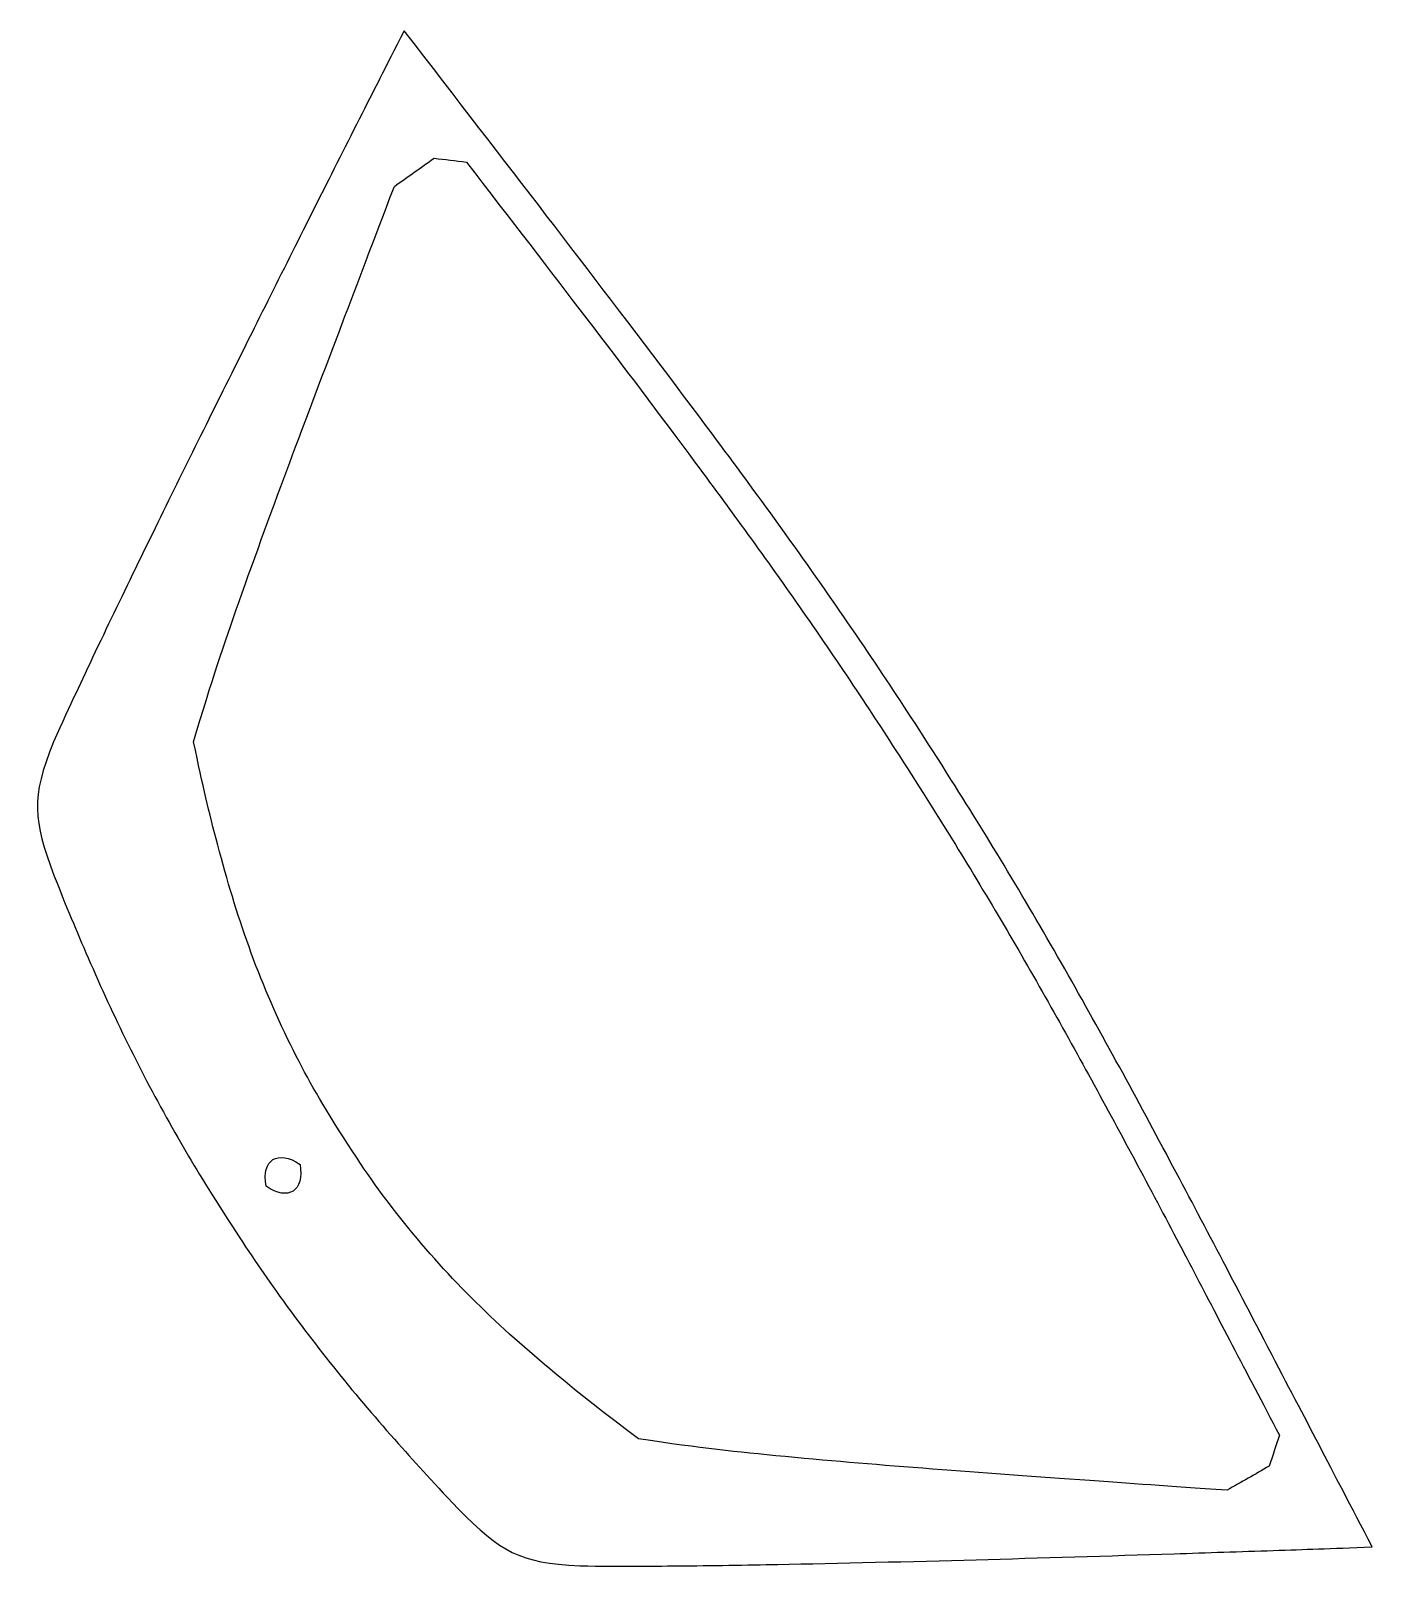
# Model space of a CAD drawing. Header units: millimetres. Extents: x -424 to -270, y -193 to -18.
import ezdxf

# ---------------------------------------------------------------- set-up
doc = ezdxf.new("R2010")
doc.units = ezdxf.units.MM

msp = doc.modelspace()

# ---------------------------------------------------------------- linework, layer by layer
at = {"color": 7, "linetype": 'Continuous', "lineweight": 25}
for points, knots in [([(-380.89, -18.08), (-383.17, -22.56), (-384.29, -24.76), (-387.74, -31.58), (-389.37, -34.8), (-394.61, -45.22), (-397.68, -51.35), (-404.8, -65.67), (-407.73, -71.58), (-413, -82.41), (-414.48, -85.48), (-417.82, -92.51), (-418.84, -94.68), (-420.92, -99.26)], [0, 0, 0, 0, 0.125, 0.125, 0.25, 0.25, 0.5, 0.5, 0.75, 0.75, 0.875, 0.875, 1, 1, 1, 1]), ([(-320.05, -101.05), (-323.14, -96.23), (-324.72, -93.82), (-329.47, -86.74), (-331.88, -83.24), (-339.42, -72.57), (-344.32, -65.93), (-360.15, -44.94), (-368.72, -33.91), (-380.89, -18.08)], [0, 0, 0, 0, 0.125, 0.125, 0.25, 0.25, 0.5, 0.5, 1, 1, 1, 1]), ([(-373.79, -33.07), (-363.52, -46.43), (-356.11, -55.98), (-343.37, -73.17), (-339.11, -79.02), (-332.92, -87.93), (-330.9, -90.9), (-326.92, -96.88), (-325.6, -98.9), (-323.02, -102.94)], [0, 0, 0, 0, 0.5, 0.5, 0.75, 0.75, 0.875, 0.875, 1, 1, 1, 1]), ([(-404.93, -99.25), (-402.81, -92.07), (-401.5, -88.27), (-397.95, -78.17), (-395.68, -72), (-392.22, -62.76), (-389.92, -56.67), (-386.08, -46.55), (-384.52, -42.44), (-382.01, -35.85)], [0, 0, 0, 0, 0.25, 0.25, 0.5, 0.5, 0.75, 0.75, 1, 1, 1, 1]), ([(-387.86, -144.35), (-390.74, -139.79), (-392.06, -137.42), (-395.65, -130.2), (-397.22, -126.5), (-399.98, -118.81), (-401.1, -115.07), (-403.22, -107.05), (-403.82, -104.53), (-404.93, -99.25)], [0, 0, 0, 0, 0.25, 0.25, 0.5, 0.5, 0.75, 0.75, 1, 1, 1, 1]), ([(-270.38, -191.14), (-275.34, -181.64), (-277.65, -177.22), (-286.93, -159.46), (-290.15, -153.28), (-298.39, -137.86), (-302.36, -130.6), (-308.87, -119.26), (-311.03, -115.61), (-315.46, -108.32), (-316.98, -105.87), (-320.05, -101.05)], [0, 0, 0, 0, 0.25, 0.25, 0.5, 0.5, 0.75, 0.75, 0.875, 0.875, 1, 1, 1, 1]), ([(-323.02, -102.94), (-320.44, -106.99), (-319.18, -109), (-315.39, -115.19), (-313.52, -118.31), (-308.17, -127.46), (-304.58, -133.9), (-297.73, -146.48), (-293.92, -153.68), (-288.07, -164.84), (-284.92, -170.87), (-280.98, -178.4)], [0, 0, 0, 0, 0.125, 0.125, 0.25, 0.25, 0.5, 0.5, 0.75, 0.75, 1, 1, 1, 1]), ([(-420.84, -114.59), (-419.05, -119.03), (-418.17, -121.14), (-415.2, -127.94), (-413.74, -131.07), (-410.53, -137.55), (-408.84, -140.72), (-405.29, -146.94), (-404.05, -149), (-401.48, -153.05)], [0, 0, 0, 0, 0.25, 0.25, 0.5, 0.5, 0.75, 0.75, 1, 1, 1, 1]), ([(-354.13, -178.81), (-358.45, -175.58), (-360.48, -173.97), (-366.87, -168.68), (-369.79, -166.09), (-375.6, -160.35), (-378.3, -157.37), (-383.34, -151.08), (-384.94, -148.88), (-387.86, -144.35)], [0, 0, 0, 0, 0.25, 0.25, 0.5, 0.5, 0.75, 0.75, 1, 1, 1, 1]), ([(-401.48, -153.05), (-398.89, -157.08), (-397.56, -159.05), (-393.36, -164.94), (-391.17, -167.85), (-386.76, -173.35), (-384.35, -176.19), (-379.67, -181.48), (-378.01, -183.3), (-374.73, -186.79)], [0, 0, 0, 0, 0.25, 0.25, 0.5, 0.5, 0.75, 0.75, 1, 1, 1, 1]), ([(-286.96, -184.68), (-294, -184.19), (-297.49, -183.94), (-310.07, -183.04), (-314.63, -182.71), (-326.55, -181.79), (-331.56, -181.39), (-343.22, -180.27), (-346.72, -179.91), (-354.13, -178.81)], [0, 0, 0, 0, 0.25, 0.25, 0.5, 0.5, 0.75, 0.75, 1, 1, 1, 1]), ([(-360.85, -193.31), (-355.82, -193.35), (-353.11, -193.34), (-345.97, -193.27), (-341.64, -193.2), (-331.41, -193.01), (-322.91, -192.8), (-308.3, -192.4), (-300.43, -192.16), (-289.27, -191.8), (-285.4, -191.67), (-277.97, -191.42), (-275.39, -191.33), (-270.38, -191.14)], [0, 0, 0, 0, 0.125, 0.125, 0.25, 0.25, 0.5, 0.5, 0.75, 0.75, 0.875, 0.875, 1, 1, 1, 1])]:
    msp.add_open_spline(points, degree=3, knots=knots, dxfattribs=at)
for points in [[(-382.01, -35.85), (-380.5, -34.78), (-378.99, -33.71), (-377.48, -32.64)], [(-377.48, -32.64), (-376.25, -32.78), (-375.02, -32.92), (-373.79, -33.07)], [(-420.92, -99.26), (-423.52, -105.77), (-423.25, -108.01), (-420.84, -114.59)], [(-396.66, -149.97), (-397.17, -146.92), (-395.32, -145.77), (-392.77, -147.48)], [(-392.77, -147.48), (-392.28, -150.52), (-394.11, -151.72), (-396.66, -149.97)], [(-280.98, -178.4), (-281.37, -179.57), (-281.76, -180.75), (-282.14, -181.92)], [(-282.14, -181.92), (-283.75, -182.84), (-285.36, -183.76), (-286.96, -184.68)], [(-374.73, -186.79), (-369.77, -191.74), (-367.86, -192.93), (-360.85, -193.31)]]:
    msp.add_open_spline(points, degree=3, dxfattribs=at)

doc.saveas('drawing.dxf')
